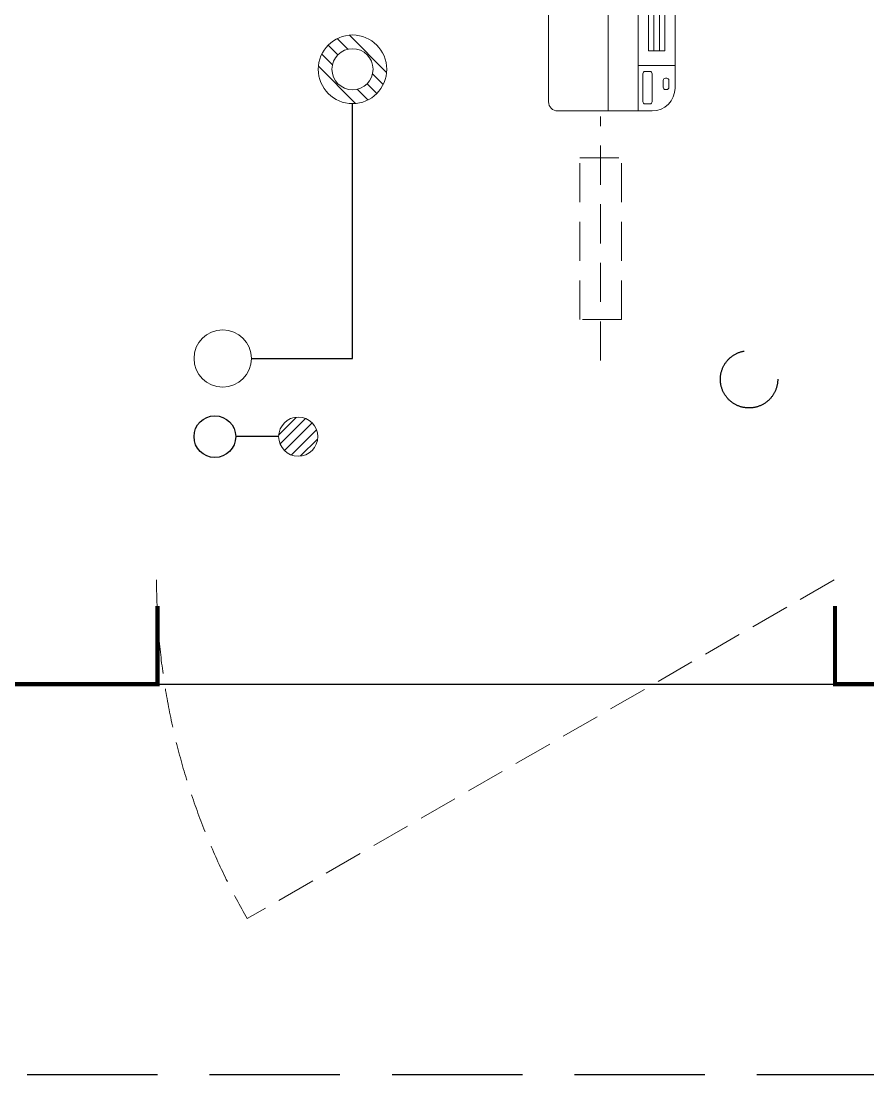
# Model space of a CAD drawing. Extents: x 3002737 to 4077523, y -995787 to -7267.
# Drawn here: x 3080426 to 3082050, y -929343 to -927321 of the extents above; entities that cross this region are included whole.
import ezdxf

# ---------------------------------------------------------------- set-up
doc = ezdxf.new("R2010")
doc.units = 0
doc.header["$LTSCALE"] = 1000
doc.header["$MEASUREMENT"] = 0
doc.linetypes.add('DASH', pattern=[0.35, 0.25, -0.1])
doc.linetypes.add('HIDDEN', pattern=[0.375, 0.25, -0.125])
doc.layers.get('0').update_dxf_attribs({"linetype": 'CONTINUOUS'})
for name, color, linetype in [('!!电气', 1, 'CONTINUOUS'), ('VPIPE-凝结', 150, 'CONTINUOUS'), ('VPIPE-雨水', 4, 'DASH'), ('卫生间', 6, 'CONTINUOUS'), ('看线', 185, 'CONTINUOUS')]:
    doc.layers.add(name, color=color, linetype=linetype)
for name, color, linetype, lineweight in [('EQUIP_地漏', 7, 'CONTINUOUS', 18), ('VPIPE-废水', 31, 'TG_F', 18), ('WINDOW', 146, 'CONTINUOUS', 20), ('平面-空调室内机', 176, 'CONTINUOUS', 9), ('平面-空调预留孔', 252, 'CONTINUOUS', 15)]:
    doc.layers.add(name, color=color, linetype=linetype, lineweight=lineweight)
doc.styles.add('TG_LINETYPE', font='SIMPLEX', dxfattribs={"width": 0.8, "height": 3, "bigfont": 'HZTXT'})
doc.linetypes.add('TG_F', pattern='A,2,-0.3,["F",TG_LINETYPE,S=0.1,R=0,X=-0.23,Y=-0.15],0', length=2.3)

# ---------------------------------------------------------------- blocks, each defined once
blk = doc.blocks.new('A$C148B7D8E')
at = {"layer": '卫生间', "color": 252, "linetype": 'DASH'}
blk.add_lwpolyline([(16100, 14000), (16100, 15400), (7700, 15400), (7700, 10800), (7300, 10800), (7300, 10000), (900, 10000), (900, 9000), (-900, 9000), (-900, -900), (1750, -900), (1750, -2100), (23450, -2100), (23450, -900), (25100, -900)], dxfattribs=at)
blk = doc.blocks.new('dongkong')
at = {"layer": '平面-空调预留孔', "color": 8, "linetype": 'HIDDEN', "ltscale": 0.3}
for p, q in [((-603796, 210899.9), (-603796, 210431.5)), ((-603836, 210821), (-603836, 210510.8)), ((-603836, 210821), (-603756, 210821)), ((-603756, 210821), (-603756, 210510.8))]:
    blk.add_line(p, q, dxfattribs=at)
blk.add_lwpolyline([(-603756, 210510.8), (-603836, 210510.8)], dxfattribs=at)
blk = doc.blocks.new('A$C001338C2')
at = {"color": 8}
for p, q in [((845, 303.6), (55, 303.6)), ((109.1, 214.8), (109.1, 303.6)), ((0, 248.6), (0, 22)), ((900, 22), (900, 248.6)), ((22, 0), (878, 0))]:
    blk.add_line(p, q, dxfattribs=at)
at = {"color": 8, "lineweight": 5}
for p, q in [((864.6, 278.7), (144.5, 278.7)), ((144.5, 278.7), (144.5, 265.8)), ((387, 278.7), (144.5, 278.7)), ((144.5, 278.7), (144.5, 252.9)), ((387, 239.9), (387, 278.7)), ((864.6, 278.7), (622, 278.7)), ((622, 278.7), (622, 239.9)), ((864.6, 252.9), (864.6, 278.7)), ((144.5, 265.8), (864.6, 265.8)), ((144.5, 239.9), (144.5, 252.9)), ((144.5, 252.9), (864.6, 252.9)), ((864.6, 265.8), (864.6, 239.9)), ((864.6, 239.9), (144.5, 239.9)), ((622, 239.9), (387, 239.9)), ((900, 214.8), (0, 214.8)), ((900, 143.2), (0, 143.2))]:
    blk.add_line(p, q, dxfattribs=at)
at = {"color": 8}
for points in [[(73.1, 275), (56.8, 275, -0.414214), (51.3, 280.5), (51.3, 283.4, -0.414214), (56.8, 288.9), (73.1, 288.9, -0.414214), (78.6, 283.4), (78.6, 280.5, -0.414214)], [(89.2, 226.4), (22.2, 226.4, -0.414214), (16.7, 231.9), (16.7, 243.1, -0.414214), (22.2, 248.6), (89.2, 248.6, -0.414214), (94.7, 243.1), (94.7, 231.9, -0.414214)]]:
    blk.add_lwpolyline(points, format="xyb", close=True, dxfattribs=at)
for centre, radius, start, end in [((55, 248.6), 55, 90, 180), ((845, 248.6), 55, 360, 90), ((22, 22), 22, 180, 270), ((878, 22), 22, 270, 360)]:
    blk.add_arc(centre, radius, start, end, dxfattribs=at)
blk = doc.blocks.new('$TwtSys$00000141')
at = {"color": 252}
for p, q in [((-47.1, 3.8), (-5, 45.9)), ((-47.1, 3.8), (-5, 45.9)), ((-43.6, -17.5), (17.5, 43.6)), ((-43.6, -17.5), (17.5, 43.6)), ((-33.2, -33.2), (33.2, 33.2)), ((-33.2, -33.2), (33.2, 33.2)), ((-16.2, -43.5), (43.8, 16.4)), ((-16.2, -43.5), (43.8, 16.4)), ((5.7, -46.1), (46.1, -5.7)), ((5.7, -46.1), (46.1, -5.7))]:
    blk.add_line(p, q, dxfattribs=at)
blk.add_circle((0, 0), 47, dxfattribs=at)
blk.add_circle((0, 0), 47, dxfattribs=at)
blk = doc.blocks.new('$TwtSys$00000543')
at = {"color": 252}
for p, q in [((-93.6, -8.5), (8.5, 93.6)), ((12.5, 55), (41.7, 84.2)), ((39.9, 39.9), (66.5, 66.5)), ((55, 12.5), (84.2, 41.7)), ((-8.5, -93.6), (93.6, 8.5)), ((-84.2, -41.7), (-55, -12.5)), ((-66.5, -66.5), (-39.9, -39.9)), ((-41.7, -84.2), (-12.5, -55))]:
    blk.add_line(p, q, dxfattribs=at)
for radius in [94, 56.4]:
    blk.add_circle((0, 0), radius, dxfattribs=at)
blk = doc.blocks.new('A$C5F341E43')
at = {"color": 252, "const_width": 8}
for points in [[(33350, -100), (33350, -250), (33650, -250), (33650, -100)], [(34950, -100), (34950, -250), (35250, -250), (35250, -100)]]:
    blk.add_lwpolyline(points, dxfattribs=at)
at = {"layer": 'VPIPE-凝结', "color": 252, "ltscale": 0.1}
for points in [[(33830, 375), (34024.1, 375), (34024.1, 864.2)], [(33882.4, 225), (33800, 225)]]:
    blk.add_lwpolyline(points, dxfattribs=at)
at = {"layer": 'VPIPE-凝结', "color": 252}
blk.add_circle((33760, 225), 40, dxfattribs=at)
at = {"layer": 'VPIPE-废水', "color": 252}
blk.add_circle((33775, 375), 55, dxfattribs=at)
at = {"layer": 'VPIPE-雨水', "color": 252}
blk.add_circle((34785, 335), 55, dxfattribs=at)
at = {"layer": 'WINDOW', "color": 252, "linetype": 'DASH', "ltscale": 0.3}
blk.add_lwpolyline([(34948.1, -50), (33822.2, -700, -0.131652), (33648.1, -50)], format="xyb", dxfattribs=at)
at = {"layer": '看线', "color": 252, "ltscale": 0.5}
blk.add_lwpolyline([(33650, -250), (34950, -250)], dxfattribs=at)
at = {"color": 252, "xscale": -1}
blk.add_blockref('A$C148B7D8E', (50100, 1100), dxfattribs=at)
at = {"layer": 'EQUIP_地漏', "color": 252, "xscale": -0.7000000000000001, "yscale": 0.7000000000000001, "zscale": 0.7}
blk.add_blockref('$TwtSys$00000543', (34024.1, 930), dxfattribs=at)
at = {"layer": 'EQUIP_地漏', "color": 252, "xscale": -0.8, "yscale": -0.8, "zscale": 0.8, "rotation": 180}
blk.add_blockref('$TwtSys$00000141', (33920, 225), dxfattribs=at)
at = {"layer": '平面-空调室内机', "color": 252, "ltscale": 0.3, "rotation": 180}
blk.add_blockref('dongkong', (-569295.9, 211270.8), dxfattribs=at)
at = {"layer": '平面-空调预留孔', "color": 252, "xscale": -0.800000000046565, "yscale": 0.800000000046565, "zscale": 0.800000000046565, "rotation": 269.9999997665698}
blk.add_blockref('A$C001338C2', (34400.2, 850), dxfattribs=at)

msp = doc.modelspace()

# ---------------------------------------------------------------- block references
at = {"layer": '!!电气'}
msp.add_blockref('A$C5F341E43', (3047037.4, -928343.2), dxfattribs=at)

doc.saveas('drawing.dxf')
